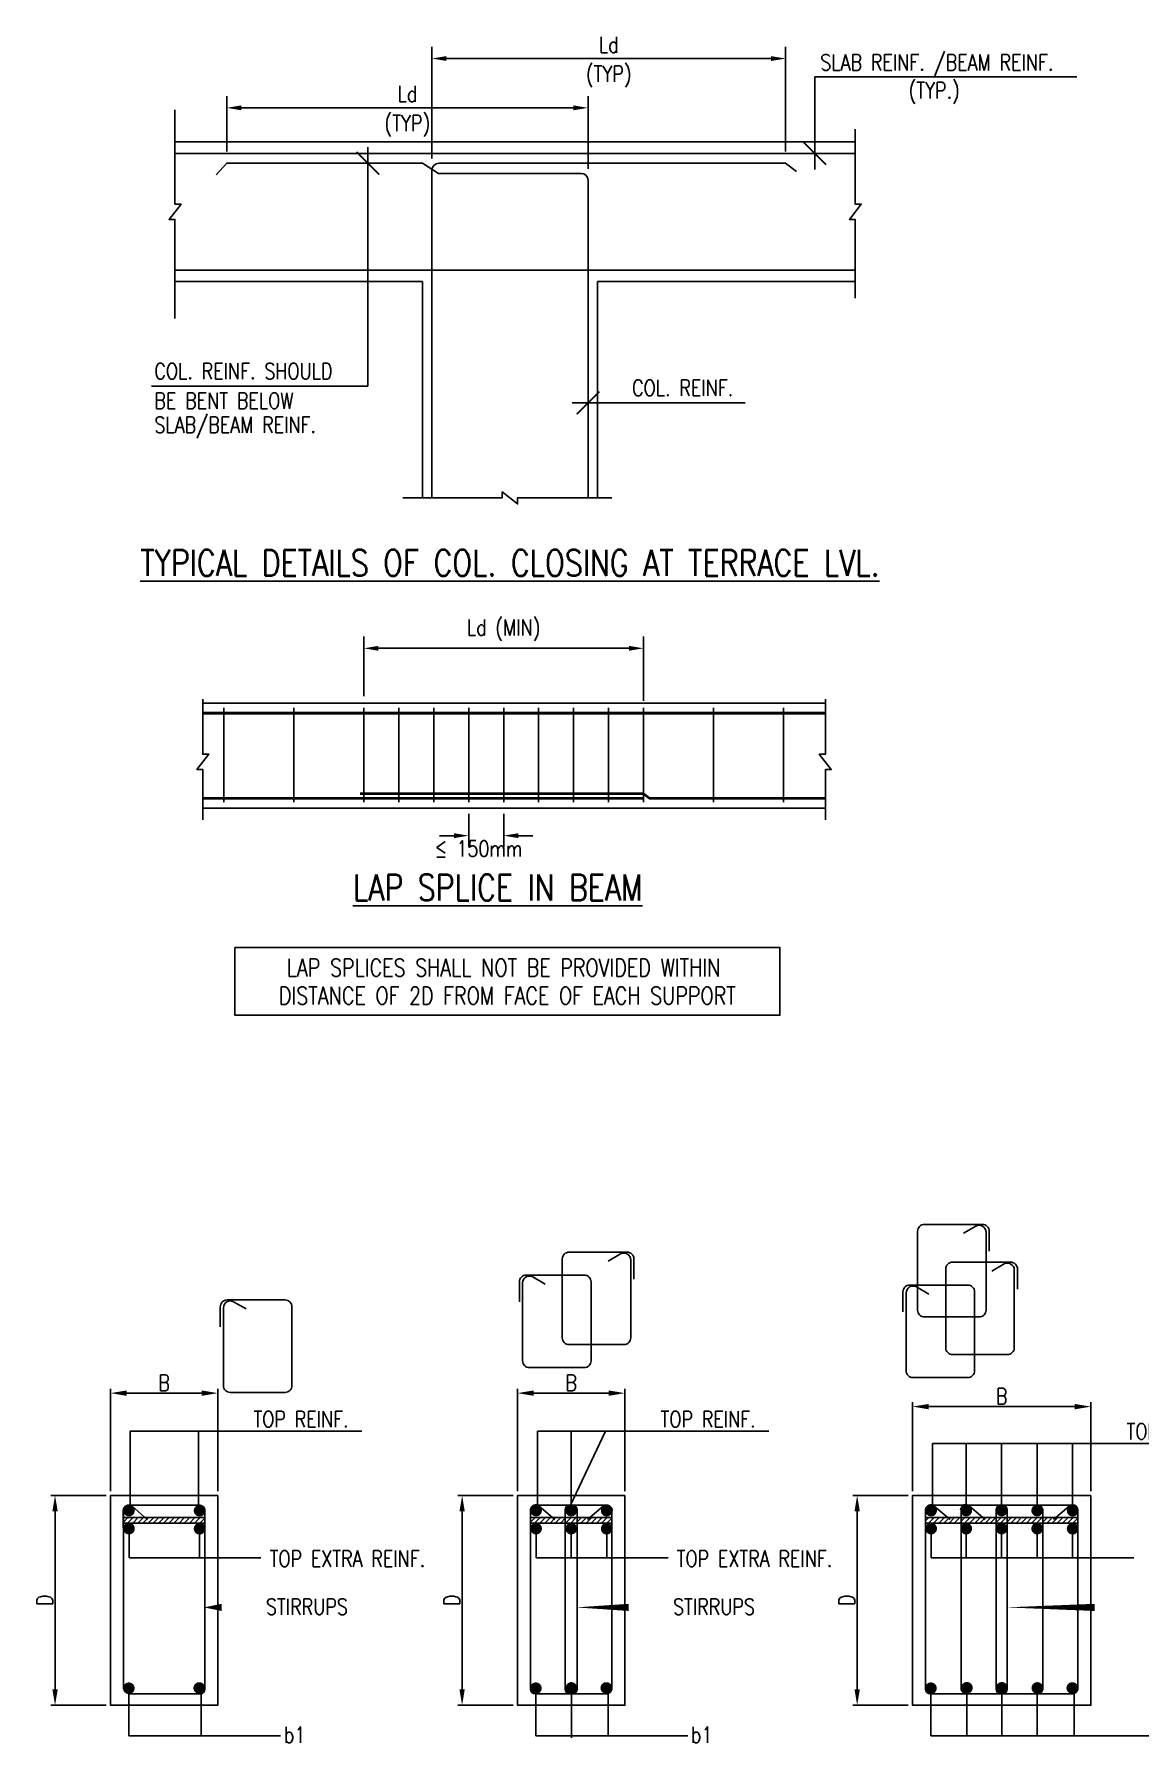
# Model space of a CAD drawing. Extents: x 324505 to 1272425, y -526289 to -156124.
# Drawn here: x 530288 to 549252, y -322271 to -292959 of the extents above; entities that cross this region are included whole.
import ezdxf
from ezdxf.enums import TextEntityAlignment as Align

# ---------------------------------------------------------------- set-up
doc = ezdxf.new("R2010")
doc.units = 0
doc.header["$LTSCALE"] = 500
doc.header["$MEASUREMENT"] = 0
doc.header["$PDMODE"] = 35
doc.header["$PDSIZE"] = -15
doc.layers.get('DEFPOINTS').update_dxf_attribs({"color": 4})
for name, color, linetype in [('BRAKE LINE', 8, 'Continuous'), ('DIM', 5, 'Continuous'), ('DIM1', 5, 'Continuous'), ('LINK', 2, 'Continuous'), ('MISC', 5, 'Continuous'), ('S-CONCRET LINE', 4, 'Continuous'), ('S-DIM-1', 5, 'Continuous'), ('S-REINFORCEMENT', 6, 'Continuous'), ('S-TEXT-1', 4, 'Continuous'), ('S-TITLE', 6, 'Continuous'), ('TEXT1', 2, 'Continuous')]:
    doc.layers.add(name, color=color, linetype=linetype)
doc.styles.add('ROMANS', font='simplex.shx', dxfattribs={"width": 0.8, "height": 275, "bigfont": 'bigfont.shx'})
doc.styles.add('ROMENT', font='simplex.shx', dxfattribs={"bigfont": 'bigfont.shx'})
doc.dimstyles.new('Copy of INT2TIMES', dxfattribs={"dimtxt": 300, "dimasz": 275, "dimexe": 75, "dimexo": 75, "dimgap": 40, "dimtad": 1, "dimdec": 0, "dimlfac": 0.5, "dimrnd": 5, "dimzin": 0, "dimdsep": 46, "dimtxsty": 'ROMANS', "dimcen": -1, "dimclrd": 5, "dimclre": 5, "dimclrt": 4, "dimadec": 0, "dimazin": 0, "dimtfac": 1, "dimtdec": 0, "dimtix": 1, "dimtofl": 0, "dimtmove": 2, "dimatfit": 3, "dimfxl": 0, "dimtolj": 1, "dimtzin": 0, "dimarcsym": 0})
doc.dimstyles.new('dim100', dxfattribs={"dimtxt": 250, "dimasz": 250, "dimexe": 200, "dimexo": 200, "dimgap": 100, "dimtad": 1, "dimdec": 0, "dimzin": 0, "dimdsep": 46, "dimtxsty": 'ROMANS', "dimcen": 0, "dimclrd": 5, "dimclre": 5, "dimclrt": 4, "dimadec": 0, "dimazin": 0, "dimtfac": 1, "dimtdec": 0, "dimtix": 1, "dimtofl": 0, "dimtmove": 2, "dimatfit": 3, "dimfxl": 0, "dimtolj": 1, "dimtzin": 0, "dimlwd": -1, "dimlwe": -1, "dimarcsym": 0})
doc.dimstyles.new('dim25', dxfattribs={"dimtxt": 250, "dimasz": 250, "dimexe": 200, "dimexo": 200, "dimgap": 100, "dimtad": 1, "dimdec": 0, "dimlfac": 0.25, "dimzin": 0, "dimdsep": 46, "dimtxsty": 'ROMANS', "dimcen": 0, "dimclrd": 5, "dimclre": 5, "dimclrt": 4, "dimadec": 0, "dimazin": 0, "dimtfac": 1, "dimtdec": 0, "dimtix": 1, "dimtofl": 0, "dimtmove": 2, "dimatfit": 3, "dimfxl": 0, "dimtolj": 1, "dimtzin": 0, "dimlwd": -1, "dimlwe": -1, "dimarcsym": 0})
doc.dimstyles.new('INT$7', dxfattribs={"dimtxt": 9, "dimasz": 8, "dimexe": 8, "dimexo": 3, "dimgap": 2, "dimtad": 1, "dimdec": 0, "dimzin": 0, "dimdsep": 46, "dimtxsty": 'ROMANS', "dimblk": 'DIMTICK', "dimcen": -0.25, "dimclrd": 5, "dimclre": 5, "dimclrt": 4, "dimadec": 0, "dimazin": 0, "dimtfac": 1, "dimtdec": 0, "dimtix": 1, "dimtofl": 0, "dimtmove": 2, "dimatfit": 3, "dimldrblk": 'DIMTICK', "dimfxl": 0, "dimtolj": 1, "dimtzin": 0, "dimarcsym": 0})

# ---------------------------------------------------------------- blocks, each defined once
blk = doc.blocks.new('*D35')
at = {"layer": 'DEFPOINTS', "color": 0}
for p in [(540740.7954857243, -303494.5167511656), (535940.7954857243, -304516.1545731329), (540740.7954857243, -304597.4345731331)]:
    blk.add_point(p, dxfattribs=at)
at = {"layer": 'S-DIM-1', "color": 5}
for p, q in [((535940.7954857243, -304316.1545731329), (535940.7954857243, -303294.5167511656)), ((540740.7954857243, -304397.4345731331), (540740.7954857243, -303294.5167511656)), ((536190.7954857243, -303494.5167511656), (540490.7954857243, -303494.5167511656))]:
    blk.add_line(p, q, dxfattribs=at)
for points in [[(536190.7954857243, -303452.8500844989), (536190.7954857243, -303536.1834178323), (535940.7954857243, -303494.5167511656)], [(540490.7954857243, -303536.1834178323), (540490.7954857243, -303452.8500844989), (540740.7954857243, -303494.5167511656)]]:
    blk.add_solid(points, dxfattribs=at)
at = {"layer": 'S-DIM-1', "color": 4, "insert": (538340.7954857243, -303184.9929416418), "char_height": 275, "attachment_point": 5, "style": 'ROMANS'}
blk.add_mtext('\\A1;{Ld (MIN)}', dxfattribs=at)
blk = doc.blocks.new('*D36')
at = {"layer": 'DEFPOINTS', "color": 0}
for p in [(537740.7954857234, -306132.7145731339), (538340.7954857253, -306132.7145731339), (538340.7954857253, -306708.824023116)]:
    blk.add_point(p, dxfattribs=at)
at = {"layer": 'S-DIM-1', "color": 5}
for p, q in [((537740.7954857234, -306332.7145731339), (537740.7954857234, -306908.824023116)), ((538340.7954857253, -306332.7145731339), (538340.7954857253, -306908.824023116)), ((537490.7954857234, -306708.824023116), (537240.7954857234, -306708.824023116)), ((538590.7954857253, -306708.824023116), (538840.7954857253, -306708.824023116))]:
    blk.add_line(p, q, dxfattribs=at)
for points in [[(537490.7954857234, -306750.4906897827), (537490.7954857234, -306667.1573564493), (537740.7954857234, -306708.824023116)], [(538590.7954857253, -306667.1573564493), (538590.7954857253, -306750.4906897827), (538340.7954857253, -306708.824023116)]]:
    blk.add_solid(points, dxfattribs=at)
at = {"layer": 'S-DIM-1', "color": 4, "insert": (537833.7195559429, -306931.3005414648), "char_height": 275, "attachment_point": 5, "style": 'ROMANS'}
blk.add_mtext('\\A1; {\\H1.0833x;≤\\H0.9231x; 150mm}', dxfattribs=at)
blk = doc.blocks.new('DIMTICK')
for p, q in [((-1, 0), (1, 0)), ((0, 1), (0, -1))]:
    blk.add_line(p, q)
at = {"color": 2, "const_width": 0.1}
blk.add_lwpolyline([(0.7071067811865461, 0.7071067811865461), (-0.7071067811865479, -0.7071067811865461)], dxfattribs=at)
blk = doc.blocks.new('*D131')
at = {"layer": 'DEFPOINTS', "color": 0}
for p in [(533590.7582606537, -294222.8071814293), (533590.7582606537, -295174.7924161853), (539788.3841491969, -295467.3704817162)]:
    blk.add_point(p, dxfattribs=at)
at = {"layer": 'DIM', "color": 5}
for p, q in [((533590.7582606537, -294974.7924161853), (533590.7582606537, -294022.8071814293)), ((539538.3841491969, -294222.8071814293), (533840.7582606537, -294222.8071814293)), ((539788.3841491969, -295267.3704817162), (539788.3841491969, -294022.8071814293))]:
    blk.add_line(p, q, dxfattribs=at)
for points in [[(533840.7582606537, -294181.1405147626), (533840.7582606537, -294264.473848096), (533590.7582606537, -294222.8071814293)], [(539538.3841491969, -294264.473848096), (539538.3841491969, -294181.1405147626), (539788.3841491969, -294222.8071814293)]]:
    blk.add_solid(points, dxfattribs=at)
at = {"layer": 'DIM', "color": 4, "char_height": 275, "attachment_point": 5, "style": 'ROMANS'}
for s, insert in [('\\A1;Ld', (536689.5712049253, -293985.3071814293)), ('(TYP)', (536689.5712049253, -294532.3309909531))]:
    blk.add_mtext(s, dxfattribs=dict(at, insert=insert))
blk = doc.blocks.new('*D132')
at = {"layer": 'DEFPOINTS', "color": 0}
for p in [(543177.4784136064, -293377.3071814293), (537108.3841491969, -295294.7924161853), (543177.4784136064, -295174.7924161853)]:
    blk.add_point(p, dxfattribs=at)
at = {"layer": 'DIM', "color": 5}
for p, q in [((537108.3841491969, -295094.7924161853), (537108.3841491969, -293177.3071814293)), ((537358.3841491969, -293377.3071814293), (542927.4784136064, -293377.3071814293)), ((543177.4784136064, -294974.7924161853), (543177.4784136064, -293177.3071814293))]:
    blk.add_line(p, q, dxfattribs=at)
for points in [[(537358.3841491969, -293335.6405147626), (537358.3841491969, -293418.973848096), (537108.3841491969, -293377.3071814293)], [(542927.4784136064, -293418.973848096), (542927.4784136064, -293335.6405147626), (543177.4784136064, -293377.3071814293)]]:
    blk.add_solid(points, dxfattribs=at)
at = {"layer": 'DIM', "color": 4, "char_height": 275, "attachment_point": 5, "style": 'ROMANS'}
for s, insert in [('\\A1;Ld', (540142.9312814017, -293139.8071814293)), ('(TYP)', (540142.9312814017, -293686.8309909531))]:
    blk.add_mtext(s, dxfattribs=dict(at, insert=insert))
blk = doc.blocks.new('*D161')
at = {"layer": 'DEFPOINTS', "color": 0}
for p in [(533437.3253131502, -316272.2625779252), (531597.3253131474, -318026.6643532792), (533437.3253131502, -318026.6643532792)]:
    blk.add_point(p, dxfattribs=at)
at = {"layer": 'DIM', "color": 5, "lineweight": -2, "ltscale": 2}
for p, q in [((531597.3253131474, -317951.6643532792), (531597.3253131474, -316197.2625779252)), ((533437.3253131502, -317951.6643532792), (533437.3253131502, -316197.2625779252)), ((531872.3253131474, -316272.2625779252), (533162.3253131502, -316272.2625779252))]:
    blk.add_line(p, q, dxfattribs=at)
at = {"layer": 'DIM', "color": 5}
for points in [[(531872.3253131474, -316226.4292445919), (531872.3253131474, -316318.0959112585), (531597.3253131474, -316272.2625779252)], [(533162.3253131502, -316318.0959112585), (533162.3253131502, -316226.4292445919), (533437.3253131502, -316272.2625779252)]]:
    blk.add_solid(points, dxfattribs=at)
at = {"layer": 'DIM', "color": 4, "insert": (532517.3253131488, -316094.7625779252), "char_height": 275, "attachment_point": 5, "style": 'ROMANS'}
blk.add_mtext('\\A1;B', dxfattribs=at)
blk = doc.blocks.new('*D162')
at = {"layer": 'DEFPOINTS', "color": 0}
for p in [(530646.2383957014, -318026.6643532792), (531597.3253131474, -318026.6643532792), (531597.3253131474, -321626.6643532792)]:
    blk.add_point(p, dxfattribs=at)
at = {"layer": 'DIM', "color": 5, "lineweight": -2, "ltscale": 2}
for p, q in [((531522.3253131474, -318026.6643532792), (530571.2383957014, -318026.6643532792)), ((530646.2383957014, -321351.6643532792), (530646.2383957014, -318301.6643532792)), ((531522.3253131474, -321626.6643532792), (530571.2383957014, -321626.6643532792))]:
    blk.add_line(p, q, dxfattribs=at)
at = {"layer": 'DIM', "color": 5}
for points in [[(530692.0717290348, -318301.6643532792), (530600.405062368, -318301.6643532792), (530646.2383957014, -318026.6643532792)], [(530600.405062368, -321351.6643532792), (530692.0717290348, -321351.6643532792), (530646.2383957014, -321626.6643532792)]]:
    blk.add_solid(points, dxfattribs=at)
at = {"layer": 'DIM', "color": 4, "insert": (530468.7383957014, -319826.6643532792), "char_height": 275, "attachment_point": 5, "rotation": 90, "style": 'ROMANS'}
blk.add_mtext('\\A1;D', dxfattribs=at)
blk = doc.blocks.new('*D1070')
at = {"layer": 'DEFPOINTS', "color": 0}
for p in [(540419.3381118969, -316272.2625779252), (538579.3381118941, -318026.6643532792), (540419.3381118969, -318026.6643532792)]:
    blk.add_point(p, dxfattribs=at)
at = {"layer": 'DIM', "color": 5, "lineweight": -2, "ltscale": 2}
for p, q in [((538579.3381118941, -317951.6643532792), (538579.3381118941, -316197.2625779252)), ((540419.3381118969, -317951.6643532792), (540419.3381118969, -316197.2625779252)), ((538854.3381118941, -316272.2625779252), (540144.3381118969, -316272.2625779252))]:
    blk.add_line(p, q, dxfattribs=at)
at = {"layer": 'DIM', "color": 5}
for points in [[(538854.3381118941, -316226.4292445919), (538854.3381118941, -316318.0959112585), (538579.3381118941, -316272.2625779252)], [(540144.3381118969, -316318.0959112585), (540144.3381118969, -316226.4292445919), (540419.3381118969, -316272.2625779252)]]:
    blk.add_solid(points, dxfattribs=at)
at = {"layer": 'DIM', "color": 4, "insert": (539499.3381118955, -316094.7625779252), "char_height": 275, "attachment_point": 5, "style": 'ROMANS'}
blk.add_mtext('\\A1;B', dxfattribs=at)
blk = doc.blocks.new('*D1071')
at = {"layer": 'DEFPOINTS', "color": 0}
for p in [(537628.2511944481, -318026.6643532792), (538579.3381118941, -318026.6643532792), (538579.3381118941, -321626.6643532792)]:
    blk.add_point(p, dxfattribs=at)
at = {"layer": 'DIM', "color": 5, "lineweight": -2, "ltscale": 2}
for p, q in [((538504.3381118941, -318026.6643532792), (537553.2511944481, -318026.6643532792)), ((537628.2511944481, -321351.6643532792), (537628.2511944481, -318301.6643532792)), ((538504.3381118941, -321626.6643532792), (537553.2511944481, -321626.6643532792))]:
    blk.add_line(p, q, dxfattribs=at)
at = {"layer": 'DIM', "color": 5}
for points in [[(537674.0845277815, -318301.6643532792), (537582.4178611147, -318301.6643532792), (537628.2511944481, -318026.6643532792)], [(537582.4178611147, -321351.6643532792), (537674.0845277815, -321351.6643532792), (537628.2511944481, -321626.6643532792)]]:
    blk.add_solid(points, dxfattribs=at)
at = {"layer": 'DIM', "color": 4, "insert": (537450.7511944481, -319826.6643532792), "char_height": 275, "attachment_point": 5, "rotation": 90, "style": 'ROMANS'}
blk.add_mtext('\\A1;D', dxfattribs=at)
blk = doc.blocks.new('*D1072')
at = {"layer": 'DEFPOINTS', "color": 0}
for p in [(548411.6876473988, -316503.3768028106), (545354.8011090735, -318026.6643532792), (548411.6876473988, -318026.6643532792)]:
    blk.add_point(p, dxfattribs=at)
at = {"layer": 'DIM', "color": 5, "lineweight": -2, "ltscale": 2}
for p, q in [((545354.8011090735, -317951.6643532792), (545354.8011090735, -316428.3768028106)), ((545629.8011090735, -316503.3768028106), (548136.6876473988, -316503.3768028106)), ((548411.6876473988, -317951.6643532792), (548411.6876473988, -316428.3768028106))]:
    blk.add_line(p, q, dxfattribs=at)
at = {"layer": 'DIM', "color": 5}
for points in [[(545629.8011090735, -316457.5434694773), (545629.8011090735, -316549.210136144), (545354.8011090735, -316503.3768028106)], [(548136.6876473988, -316549.210136144), (548136.6876473988, -316457.5434694773), (548411.6876473988, -316503.3768028106)]]:
    blk.add_solid(points, dxfattribs=at)
at = {"layer": 'DIM', "color": 4, "insert": (546883.2443782361, -316325.8768028106), "char_height": 275, "attachment_point": 5, "style": 'ROMANS'}
blk.add_mtext('\\A1;B', dxfattribs=at)
blk = doc.blocks.new('*D1073')
at = {"layer": 'DEFPOINTS', "color": 0}
for p in [(544403.7141916275, -318026.6643532792), (545354.8011090735, -318026.6643532792), (545354.8011090735, -321626.6643532792)]:
    blk.add_point(p, dxfattribs=at)
at = {"layer": 'DIM', "color": 5, "lineweight": -2, "ltscale": 2}
for p, q in [((545279.8011090735, -318026.6643532792), (544328.7141916275, -318026.6643532792)), ((544403.7141916275, -321351.6643532792), (544403.7141916275, -318301.6643532792)), ((545279.8011090735, -321626.6643532792), (544328.7141916275, -321626.6643532792))]:
    blk.add_line(p, q, dxfattribs=at)
at = {"layer": 'DIM', "color": 5}
for points in [[(544449.5475249608, -318301.6643532792), (544357.8808582941, -318301.6643532792), (544403.7141916275, -318026.6643532792)], [(544357.8808582941, -321351.6643532792), (544449.5475249608, -321351.6643532792), (544403.7141916275, -321626.6643532792)]]:
    blk.add_solid(points, dxfattribs=at)
at = {"layer": 'DIM', "color": 4, "insert": (544226.2141916275, -319826.6643532792), "char_height": 275, "attachment_point": 5, "rotation": 90, "style": 'ROMANS'}
blk.add_mtext('\\A1;D', dxfattribs=at)

msp = doc.modelspace()

# ---------------------------------------------------------------- hatches: boundary and pattern name
h = msp.add_hatch()
h.set_pattern_fill('ANSI31', color=256, scale=500, style=0)
h.set_pattern_definition([(45, (-34489.67468685075, -191830.0303216114), (-44.19417382415921, 44.19417382415922), [])])
h.paths.add_polyline_path([(533215.0172174901, -318504.1637823161), (531819.6334088093, -318504.1637823161), (531819.6334088093, -318407.9297173794), (533215.0172174901, -318407.9297173794)])
h = msp.add_hatch()
h.set_pattern_fill('ANSI31', color=256, scale=500, style=0)
h.set_pattern_definition([(45, (-27507.66188810405, -191830.0303216114), (-44.19417382415921, 44.19417382415922), [])])
h.paths.add_polyline_path([(540197.0300162368, -318504.1637823161), (538801.646207556, -318504.1637823161), (538801.646207556, -318407.9297173794), (540197.0300162368, -318407.9297173794)])
h = msp.add_hatch()
h.set_pattern_fill('ANSI31', color=256, scale=500, style=0)
h.set_pattern_definition([(45, (-19515.31235260214, -191830.0303216114), (-44.19417382415921, 44.19417382415922), [])])
h.paths.add_polyline_path([(548189.3795517387, -318504.1637823161), (545577.1092047362, -318504.1637823161), (545577.1092047362, -318407.9297173794), (548189.3795517387, -318407.9297173794)])

# ---------------------------------------------------------------- linework, layer by layer
for points in [[(531819.6334088093, -318504.1637823161), (533215.0172174901, -318504.1637823161), (533215.0172174901, -318407.9297173794), (531819.6334088093, -318407.9297173794)], [(538801.646207556, -318504.1637823161), (540197.0300162368, -318504.1637823161), (540197.0300162368, -318407.9297173794), (538801.646207556, -318407.9297173794)], [(545577.1092047354, -318504.1637823161), (548189.3795517387, -318504.1637823161), (548189.3795517387, -318407.9297173794), (545577.1092047354, -318407.9297173794)]]:
    msp.add_lwpolyline(points, close=True)
at = {"layer": 'BRAKE LINE', "ltscale": 2}
for points in [[(532700.9360703569, -294257.9748506343), (532700.9360703569, -295873.9811561636), (532807.2951063564, -295873.9811561636), (532602.7584072765, -296136.0688525454), (532700.9360703569, -296136.0688525454), (532700.9360703569, -297839.3768192732)], [(544368.5119902542, -294591.4748506343), (544368.5119902542, -295873.9811561636), (544474.8710262537, -295873.9811561636), (544270.3343271766, -296136.0688525454), (544368.5119902542, -296136.0688525454), (544368.5119902542, -297486.3768192732)], [(540195.4343029162, -300910.9638680952), (538579.4279973874, -300910.9638680952), (538579.4279973874, -301017.3229040962), (538317.3403010065, -300812.7862050172), (538317.3403010065, -300910.9638680952), (536614.0323342778, -300910.9638680952)]]:
    msp.add_lwpolyline(points, dxfattribs=at)
at = {"layer": 'DEFPOINTS', "color": 0, "linetype": 'ByBlock'}
msp.add_point((536748.3841491969, -295165.0250043535), dxfattribs=at)
at = {"layer": 'DIM'}
for p, q in [((531937.3623027254, -316925.6883590774), (535906.5388212588, -316925.6883590774)), ((538919.3751014721, -316925.6883590774), (542888.5516200055, -316925.6883590774)), ((545694.8380986515, -317133.8859172962), (550880.9011555074, -317133.8859172962))]:
    msp.add_line(p, q, dxfattribs=at)
at = {"layer": 'DIM', "ltscale": 2}
for p, q in [((531914.7553713901, -318596.3651226734), (531914.7553713901, -319095.6643532783)), ((533125.4043521269, -318598.4424056232), (533125.4043521269, -319097.7416362281)), ((538896.7681701368, -318596.3651226734), (538896.7681701368, -319095.6643532783)), ((539499.338111896, -318596.3651226734), (539499.338111896, -319095.6643532783)), ((540107.4171508736, -318598.4424056232), (540107.4171508736, -319097.7416362281)), ((545672.2311673162, -318596.3651226734), (545672.2311673162, -319095.6643532783)), ((546274.8011090735, -318596.3651226734), (546274.8011090735, -319095.6643532783)), ((546881.4054982865, -318595.2878825446), (546881.4054982865, -319094.5871131495)), ((547491.6876473979, -318596.3651226734), (547491.6876473979, -319095.6643532783)), ((548099.7666863755, -318598.4424056232), (548099.7666863755, -319097.7416362281)), ((531914.7553713901, -319095.6643532783), (534177.3793987434, -319095.6643532783)), ((538896.7681701368, -319095.6643532783), (541159.3921974901, -319095.6643532783)), ((545672.2311673162, -319095.6643532783), (549151.741732992, -319095.6643532783)), ((531911.0748880489, -321284.6156135572), (531911.0748880489, -322149.1856044334)), ((538893.0876867956, -321284.6156135572), (538893.0876867956, -322149.1856044334)), ((545668.550683975, -321284.6156135572), (545668.550683975, -322149.1856044334)), ((531911.0748880489, -322149.1856044334), (534515.3253131474, -322149.1856044334)), ((538893.0876867956, -322149.1856044334), (541497.3381118941, -322149.1856044334)), ((545668.550683975, -322149.1856044334), (549489.687647396, -322149.1856044334))]:
    msp.add_line(p, q, dxfattribs=at)
at = {"layer": 'DIM', "ltscale": 2, "flags": 128}
for points in [[(534201.4533121444, -319947.5576537602, 0, 0, 0), (533199.6757397561, -319947.5576537602, 0, 122.425344, 0), (533505.5359987451, -319947.5576537602, 0, 0, 0)], [(541183.4661108911, -319947.5576537602, 0, 0, 0), (539580.0303794151, -319947.5576537602, 0, 122.425344, 0), (540487.5487974918, -319947.5576537602, 0, 0, 0)], [(549175.815646393, -319947.5576537602, 0, 0, 0), (546955.569702926, -319947.5576537602, 0, 122.425344, 0), (548479.8983329937, -319947.5576537602, 0, 0, 0)]]:
    msp.add_lwpolyline(points, format="xyseb", dxfattribs=at)
at = {"layer": 'DIM1'}
for p, q in [((531937.3623027254, -318196.2308175581), (531937.3623027254, -316925.6883590774)), ((533107.5131823823, -318196.2308175581), (533107.5131823823, -316925.6883590774)), ((538919.3751014721, -318196.2308175581), (538919.3751014721, -316925.6883590774)), ((539487.8678220414, -318196.2308175581), (540089.525981129, -316925.6883590774)), ((539499.3381118964, -318286.3861806312), (539499.3381118964, -316925.6883590774)), ((545694.8380986515, -318196.2308175581), (545694.8380986515, -317133.8859172962)), ((546274.8011090739, -318286.3861806312), (546274.8011090739, -317133.8859172962)), ((546881.405498287, -318285.3089405024), (546881.405498287, -317132.8086771676)), ((547491.6876473983, -318286.3861806312), (547491.6876473983, -317133.8859172962)), ((548099.766686376, -318288.4634635815), (548099.766686376, -317135.9632002465)), ((533151.4351979953, -321284.6156135572), (533151.4351979953, -322149.1856044334)), ((539501.4044564773, -321323.0246680056), (539501.4044564773, -322187.5946588817)), ((540133.447996742, -321284.6156135572), (540133.447996742, -322149.1856044334)), ((546285.1044002025, -321327.4125671411), (546285.1044002025, -322149.1856044334)), ((546884.7823450855, -321328.3165182436), (546884.7823450855, -322149.1856044334)), ((547493.7539919792, -321323.0246680056), (547493.7539919792, -322149.1856044334)), ((548125.7975322439, -321284.6156135572), (548125.7975322439, -322149.1856044334))]:
    msp.add_line(p, q, dxfattribs=at)
at = {"layer": 'DIM1', "elevation": -1.908716920842185e-07}
msp.add_lwpolyline([(533730.5791933443, -308627.2501365385), (543080.3049103236, -308627.2501365385), (543080.3049103236, -309788.2330188766), (533730.5791933443, -309788.2330188766)], close=True, dxfattribs=at)
at = {"layer": 'LINK'}
for points in [[(546669.4922462838, -313838.3002579806), (546669.4922462838, -313494.3202579806, 0.4142135623734361), (546552.4922462838, -313377.3202579806), (545556.8222462838, -313377.3202579806, 0.4142135623734361), (545439.8222462838, -313494.3202579806), (545439.8222462838, -314846.8402579806, 0.4142135623734359), (545556.8222462838, -314963.8402579806), (546497.5022462837, -314963.8402579806, 0.4142135623734361), (546614.5022462837, -314846.8402579806), (546614.5022462837, -313510.3558339869, 0.5765163328043305), (546439.2560165103, -313408.8847705395), (546227.2322462837, -313530.5902579806)], [(540575.2974312397, -314314.5069485566), (540575.2974312397, -313970.5269485565, 0.4142135623734361), (540458.2974312397, -313853.5269485565), (539462.6274312397, -313853.5269485565, 0.4142135623734361), (539345.6274312397, -313970.5269485565), (539345.6274312397, -315323.0469485565, 0.4142135623734359), (539462.6274312397, -315440.0469485565), (540403.3074312396, -315440.0469485565, 0.4142135623734361), (540520.3074312396, -315323.0469485565), (540520.3074312396, -313986.5625245629, 0.5765163328043305), (540345.0612014662, -313885.0914611155), (540133.0374312396, -314006.7969485565)], [(547153.4421350805, -314486.0485706778), (547153.4421350805, -314142.0685706777, 0.4142135623734361), (547036.4421350805, -314025.0685706777), (546040.7721350804, -314025.0685706777, 0.4142135623734361), (545923.7721350804, -314142.0685706777), (545923.7721350804, -315494.5885706777, 0.4142135623734359), (546040.7721350804, -315611.5885706777), (546981.4521350804, -315611.5885706777, 0.4142135623734361), (547098.4521350804, -315494.5885706777), (547098.4521350804, -314158.1041466841, 0.5765163328043305), (546923.205905307, -314056.6330832366), (546711.1821350803, -314178.3385706777)], [(538610.86743124, -314707.6269485566), (538610.86743124, -314363.6469485566, -0.4142135623734361), (538727.86743124, -314246.6469485566), (539723.5374312401, -314246.6469485566, -0.4142135623734361), (539840.5374312401, -314363.6469485566), (539840.5374312401, -315716.1669485565, -0.4142135623734359), (539723.5374312401, -315833.1669485565), (538782.8574312401, -315833.1669485565, -0.4142135623734361), (538665.8574312401, -315716.1669485565), (538665.8574312401, -314379.6825245629, -0.5765163328043305), (538841.1036610135, -314278.2114611155), (539053.12743124, -314399.9169485565)], [(545189.0121350808, -314879.1685706777), (545189.0121350808, -314535.1885706778, -0.4142135623734361), (545306.0121350808, -314418.1885706778), (546301.6821350808, -314418.1885706778, -0.4142135623734361), (546418.6821350808, -314535.1885706778), (546418.6821350808, -315887.7085706777, -0.4142135623734359), (546301.6821350808, -316004.7085706777), (545361.0021350809, -316004.7085706777, -0.4142135623734361), (545244.0021350809, -315887.7085706777), (545244.0021350809, -314551.224146684, -0.5765163328043305), (545419.2483648543, -314449.7530832366), (545631.2721350808, -314571.4585706777)], [(533479.3038778588, -315134.9186005897), (533479.3038778588, -314790.9386005897, -0.4142135623734361), (533596.3038778588, -314673.9386005897), (534591.9738778588, -314673.9386005897, -0.4142135623734361), (534708.9738778588, -314790.9386005897), (534708.9738778588, -316143.4586005897, -0.4142135623734359), (534591.9738778588, -316260.4586005897), (533651.2938778589, -316260.4586005897, -0.4142135623734361), (533534.2938778589, -316143.4586005897), (533534.2938778589, -314806.9741765961, -0.5765163328043305), (533709.5401076323, -314705.5031131486), (533921.5638778589, -314827.2086005897)]]:
    msp.add_lwpolyline(points, format="xyb", dxfattribs=at)
at = {"layer": 'MISC', "elevation": -1.908716920842185e-07}
for points in [[(533178.8314860441, -304365.770128403), (533178.8314860441, -305312.1095067948), (533285.1905220455, -305312.1095067948), (533080.6538229656, -305574.1972031767), (533178.8314860441, -305574.1972031767), (533178.8314860441, -306436.2613862968)], [(543859.8794854047, -304365.770128403), (543859.8794854047, -305312.1095067948), (543753.5204494033, -305312.1095067948), (543958.0571484832, -305574.1972031767), (543859.8794854047, -305574.1972031767), (543859.8794854047, -306436.2613862968)]]:
    msp.add_lwpolyline(points, dxfattribs=at)
at = {"layer": 'S-CONCRET LINE', "color": 130, "linetype": 'Continuous'}
for p, q in [((544372.602676716, -294805.0250043535), (532705.0267568169, -294805.0250043535)), ((536948.3841491978, -297205.0250043545), (532705.0267568169, -297205.0250043545)), ((536948.3841491978, -297205.0250043545), (536948.3841491978, -300910.9638680952)), ((539948.3841491969, -297205.0250043545), (539948.3841491969, -300910.9638680952)), ((544372.602676716, -297205.0250043545), (539948.3841491969, -297205.0250043545))]:
    msp.add_line(p, q, dxfattribs=at)
at = {"layer": 'S-CONCRET LINE', "color": 130}
for p, q in [((533178.8314860441, -304437.4345731331, -1.908716920842185e-07), (543859.8794854047, -304437.4345731331, -1.908716920842185e-07)), ((533178.8314860441, -306237.4345731341, -1.908716920842185e-07), (543859.8794854047, -306237.4345731341, -1.908716920842185e-07))]:
    msp.add_line(p, q, dxfattribs=at)
for points in [[(533437.3253131502, -318026.6643532792), (531597.3253131474, -318026.6643532792), (531597.3253131474, -321626.6643532792), (533437.3253131502, -321626.6643532792)], [(540419.3381118969, -318026.6643532792), (538579.3381118941, -318026.6643532792), (538579.3381118941, -321626.6643532792), (540419.3381118969, -321626.6643532792)], [(548411.6876473988, -318026.6643532792), (545354.8011090735, -318026.6643532792), (545354.8011090735, -321626.6643532792), (548411.6876473988, -321626.6643532792)]]:
    msp.add_lwpolyline(points, close=True, dxfattribs=at)
at = {"layer": 'S-REINFORCEMENT', "linetype": 'Continuous'}
for p, q in [((544372.602676716, -295005.0250043545), (532705.0267568169, -295005.0250043545)), ((533590.7582606537, -295174.7924161853), (533411.7970304511, -295372.6043518821)), ((536948.3841491978, -295174.7924161853), (533590.7582606537, -295174.7924161853)), ((537224.9220010474, -295347.3704817162), (536948.3841491978, -295174.7924161853)), ((543177.4784136064, -295174.7924161853), (543365.5184595337, -295313.564656872)), ((544372.602676716, -297005.0250043535), (532705.0267568169, -297005.0250043535))]:
    msp.add_line(p, q, dxfattribs=at)
at = {"layer": 'S-REINFORCEMENT'}
for p, q in [((533540.7954857243, -304516.1545731329, -1.908716920842185e-07), (533540.7954857243, -306132.7145731339, -1.908716920842185e-07)), ((534740.7954857243, -304516.1545731329, -1.908716920842185e-07), (534740.7954857243, -306132.7145731339, -1.908716920842185e-07)), ((535940.7954857243, -304516.1545731329, -1.908716920842185e-07), (535940.7954857243, -306132.7145731339, -1.908716920842185e-07)), ((536540.7954857234, -304516.1545731329, -1.908716920842185e-07), (536540.7954857234, -306132.7145731339, -1.908716920842185e-07)), ((537140.7954857253, -304516.1545731329, -1.908716920842185e-07), (537140.7954857253, -306132.7145731339, -1.908716920842185e-07)), ((537740.7954857234, -304516.1545731329, -1.908716920842185e-07), (537740.7954857234, -306132.7145731339, -1.908716920842185e-07)), ((538340.7954857253, -304516.1545731329, -1.908716920842185e-07), (538340.7954857253, -306132.7145731339, -1.908716920842185e-07)), ((538940.7954857243, -304516.1545731329, -1.908716920842185e-07), (538940.7954857243, -306132.7145731339, -1.908716920842185e-07)), ((539540.7954857253, -304516.1545731329, -1.908716920842185e-07), (539540.7954857253, -306132.7145731339, -1.908716920842185e-07)), ((540140.7954857234, -304516.1545731329, -1.908716920842185e-07), (540140.7954857234, -306132.7145731339, -1.908716920842185e-07)), ((540740.7954857243, -304516.1545731329, -1.908716920842185e-07), (540740.7954857243, -306132.7145731339, -1.908716920842185e-07)), ((541940.7954857243, -304516.1545731329, -1.908716920842185e-07), (541940.7954857243, -306132.7145731339, -1.908716920842185e-07)), ((543140.7954857243, -304516.1545731329, -1.908716920842185e-07), (543140.7954857243, -306132.7145731339, -1.908716920842185e-07)), ((540740.7954857243, -305977.4345731331, -1.908716920842185e-07), (540840.0183641833, -306057.4345731331, -1.908716920842185e-07)), ((540740.7954857243, -305997.4345731331, -1.908716920842185e-07), (540840.0183641833, -306077.4345731331, -1.908716920842185e-07)), ((540840.0183641833, -306057.4345731331, -1.908716920842185e-07), (543859.8794854047, -306057.4345731331, -1.908716920842185e-07)), ((531819.6334088093, -318276.2308175581), (531819.6334088093, -321349.5524826812)), ((531899.6334088075, -318196.2308175581), (533135.0172174901, -318196.2308175581)), ((533215.0172174901, -318276.2308175581), (533215.0172174901, -321349.5524826812)), ((538801.646207556, -318276.2308175581), (538801.646207556, -321349.5524826812)), ((538881.6462075541, -318196.2308175581), (539515.3718571492, -318196.2308175581)), ((545577.1092047354, -318276.2308175581), (545577.1092047354, -321349.5524826812)), ((545657.1092047335, -318196.2308175581), (546890.91118066, -318196.2308175581)), ((531899.6334088075, -321429.5524826812), (533135.0172174901, -321429.5524826812)), ((538881.6462075541, -321429.5524826812), (539515.3718571492, -321429.5524826812)), ((545657.1092047335, -321429.5524826812), (546890.91118066, -321429.5524826812))]:
    msp.add_line(p, q, dxfattribs=at)
at = {"layer": 'S-REINFORCEMENT', "linetype": 'Continuous'}
for points in [[(543177.4784136064, -295174.7924161853), (537228.3841491969, -295174.7924161853, 0.4142135623730951), (537108.3841491969, -295294.7924161853), (537108.3841491969, -300910.9638680952)], [(537224.9220010474, -295347.3704817162), (539668.3841491969, -295347.3704817162, -0.4142135623730895), (539788.3841491969, -295467.3704817162), (539788.3841491969, -300910.9638680952)]]:
    msp.add_lwpolyline(points, format="xyb", dxfattribs=at)
at = {"layer": 'S-REINFORCEMENT', "elevation": -1.908716920842185e-07}
for points in [[(533178.8314860441, -304597.4345731331), (543859.8794854047, -304597.4345731331)], [(533178.8314860441, -304617.4345731331), (543859.8794854047, -304617.4345731331)], [(535877.435485724, -305977.4345731331), (540740.7954857243, -305977.4345731331)], [(535877.435485724, -305997.4345731331), (540740.7954857243, -305997.4345731331)], [(533178.8314860441, -306057.4345731331), (540740.7954857243, -306057.4345731331)], [(533178.8314860441, -306077.4345731331), (540740.7954857243, -306077.4345731331)], [(540840.0183641833, -306077.4345731331), (543859.8794854047, -306077.4345731331)]]:
    msp.add_lwpolyline(points, dxfattribs=at)
at = {"layer": 'S-REINFORCEMENT'}
for points in [[(531814.1334088092, -318582.3492719352), (531814.1334088092, -318284.2308175581, -0.5434592143355369), (531963.7408327229, -318204.2308175581), (532233.5818145826, -318445.4931804843)], [(538801.646207556, -318574.3492719352), (538801.646207556, -318276.2308175581, -0.6662606185275625), (538951.2536314697, -318213.6585502134), (539221.0946133294, -318437.4931804843)], [(540197.0300162361, -318574.349271935), (540197.0300162359, -318309.3879301941, 0.7190250963249156), (540047.4225923232, -318213.6585502134), (539777.5816104634, -318437.4931804843)], [(545577.1092047361, -318574.3492719352), (545577.1092047354, -318276.2308175581, -0.6662606185287839), (545726.716628649, -318213.6585502134), (545996.5576105088, -318437.4931804843)], [(546185.9167040791, -318574.3492719352), (546185.9167040794, -318275.278357419, -0.7500096743298926), (546329.2865704068, -318213.6585502134), (546599.1275522665, -318437.4931804843)], [(548189.3795517362, -318574.349271935), (548189.3795517359, -318275.7545874885, 0.6642935850525847), (548039.7721278232, -318213.6585502134), (547769.9311459635, -318437.4931804843)]]:
    msp.add_lwpolyline(points, format="xyb", dxfattribs=at)
at = {"layer": 'S-REINFORCEMENT', "linetype": 'Continuous', "const_width": 100}
for points in [[(531864.7553713901, -318286.3861806312, 1), (531964.7553713901, -318286.3861806312, 1)], [(533075.4043521269, -318288.4634635815, 1), (533175.4043521278, -318288.4634635815, 1)], [(538846.7681701368, -318286.3861806312, 1), (538946.7681701368, -318286.3861806312, 1)], [(539449.3381118964, -318286.3861806312, 1), (539549.3381118964, -318286.3861806312, 1)], [(540057.4171508736, -318288.4634635815, 1), (540157.4171508745, -318288.4634635815, 1)], [(545622.2311673162, -318286.3861806312, 1), (545722.2311673162, -318286.3861806312, 1)], [(546324.8011090739, -318286.3861806312, -1), (546224.8011090739, -318286.3861806312, -1)], [(546931.405498287, -318285.3089405024, -1), (546831.405498287, -318285.3089405024, -1)], [(547441.6876473983, -318286.3861806312, 1), (547541.6876473983, -318286.3861806312, 1)], [(548049.7666863755, -318288.4634635815, 1), (548149.7666863764, -318288.4634635815, 1)], [(531864.7553713901, -318596.3651226734, 1), (531964.7553713901, -318596.3651226734, 1)], [(533075.4043521269, -318598.4424056232, 1), (533175.4043521278, -318598.4424056232, 1)], [(538846.7681701368, -318596.3651226734, 1), (538946.7681701368, -318596.3651226734, 1)], [(539449.3381118964, -318596.3651226734, 1), (539549.3381118964, -318596.3651226734, 1)], [(540057.4171508736, -318598.4424056232, 1), (540157.4171508745, -318598.4424056232, 1)], [(545622.2311673162, -318596.3651226734, 1), (545722.2311673162, -318596.3651226734, 1)], [(546324.8011090739, -318596.3651226734, -1), (546224.8011090739, -318596.3651226734, -1)], [(546931.405498287, -318595.2878825446, -1), (546831.405498287, -318595.2878825446, -1)], [(547441.6876473983, -318596.3651226734, 1), (547541.6876473983, -318596.3651226734, 1)], [(548049.7666863755, -318598.4424056232, 1), (548149.7666863764, -318598.4424056232, 1)], [(531861.074888048, -321334.6156135572, 1), (531961.0748880489, -321334.6156135572, 1)], [(533069.4235667281, -321330.3388545581, 1), (533169.4235667281, -321330.3388545581, 1)], [(538843.0876867947, -321334.6156135572, 1), (538943.0876867956, -321334.6156135572, 1)], [(539451.7584205914, -321329.4349034556, 1), (539551.7584205923, -321329.4349034556, 1)], [(540051.4363654748, -321330.3388545581, 1), (540151.4363654748, -321330.3388545581, 1)], [(545618.550683974, -321334.6156135572, 1), (545718.550683975, -321334.6156135572, 1)], [(546235.104400202, -321327.4125671411, 1), (546335.104400203, -321327.4125671411, 1)], [(546834.782345085, -321328.3165182436, 1), (546934.782345086, -321328.3165182436, 1)], [(547444.1079560933, -321329.4349034556, 1), (547544.1079560942, -321329.4349034556, 1)], [(548043.7859009767, -321330.3388545581, 1), (548143.7859009767, -321330.3388545581, 1)]]:
    msp.add_lwpolyline(points, format="xyb", close=True, dxfattribs=at)
at = {"layer": 'S-REINFORCEMENT'}
for points in [[(539601.6094147345, -318275.7545874885, 0.414213562373095), (539521.6094147345, -318195.7545874885), (538887.8837651395, -318195.7545874885, 0.3622311716678349), (538801.646207557, -318275.7545874885), (538801.6462075551, -321349.0762526116, 0.3622311716683592), (538887.8837651395, -321429.0762526116), (539521.6094147345, -321429.0762526116, 0.414213562373095), (539601.6094147345, -321349.0762526116)], [(539397.0668090583, -318275.7545874885, -0.414213562373095), (539477.0668090583, -318195.7545874885), (540110.7924586533, -318195.7545874885, -0.3622311716678349), (540197.0300162359, -318275.7545874885), (540197.0300162378, -321349.0762526116, -0.3622311716683592), (540110.7924586533, -321429.0762526116), (539477.0668090583, -321429.0762526116, -0.414213562373095), (539397.0668090583, -321349.0762526116)], [(546977.1487382454, -318275.7545874885, 0.414213562373095), (546897.1487382454, -318195.7545874885), (545663.3467623189, -318195.7545874885, 0.3622311716678349), (545577.1092047363, -318275.7545874885), (545577.1092047344, -321349.0762526116, 0.3622311716683592), (545663.3467623189, -321429.0762526116), (546897.1487382454, -321429.0762526116, 0.414213562373095), (546977.1487382454, -321349.0762526116)], [(547585.9562375884, -318275.278357419, 0.414213562373095), (547505.9562375884, -318195.278357419), (546272.1542616619, -318195.278357419, 0.3622311716678349), (546185.9167040794, -318275.278357419), (546185.9167040775, -321348.6000225421, 0.3622311716683592), (546272.1542616619, -321428.6000225421), (547505.9562375884, -321428.6000225421, 0.414213562373095), (547585.9562375884, -321348.6000225421)], [(546789.3400182269, -318275.7545874885, -0.414213562373095), (546869.3400182269, -318195.7545874885), (548103.1419941534, -318195.7545874885, -0.3622311716678349), (548189.3795517359, -318275.7545874885), (548189.3795517378, -321349.0762526116, -0.3622311716683592), (548103.1419941534, -321429.0762526116), (546869.3400182269, -321429.0762526116, -0.414213562373095), (546789.3400182269, -321349.0762526116)]]:
    msp.add_lwpolyline(points, format="xyb", close=True, dxfattribs=at)
for centre, start, end in [((531899.6334088075, -318276.2308175581), 90, 180), ((533135.0172174901, -318276.2308175581), 0, 90), ((538881.6462075541, -318276.2308175581), 90, 180), ((539515.3718571492, -318276.2308175581), 0, 90), ((545657.1092047335, -318276.2308175581), 90, 180), ((546258.7673638212, -318276.2308175581), 90, 180), ((546865.3717530342, -318275.1535774293), 90, 180), ((546890.91118066, -318276.2308175581), 0, 90), ((533135.0172174901, -321349.5524826812), 270, 0), ((538881.6462075541, -321349.5524826812), 180, 270), ((545657.1092047335, -321349.5524826812), 180, 270)]:
    msp.add_arc(centre, 80, start, end, dxfattribs=at)

# ---------------------------------------------------------------- texts
at = {"layer": 'S-TEXT-1', "style": 'ROMENT', "width": 0.8}
for s, p in [('SLAB REINF. /BEAM REINF. ', (543772.3427732488, -293580.3734980735)), ('(TYP.)', (545287.1036390042, -294060.0914300491)), ('COL. REINF. SHOULD', (532350.6061402311, -298876.5699800092)), ('COL. REINF.', (540543.7698369914, -299164.5110391622)), ('BE BENT BELOW ', (532350.6061402311, -299384.4633716673)), ('SLAB/BEAM REINF.', (532350.6061402311, -299798.4663719304)), ('STIRRUPS', (534264.0007826767, -320073.9622890332)), ('STIRRUPS', (541246.0135814234, -320073.9622890332))]:
    msp.add_text(s, height=275, dxfattribs=at).set_placement(p)
at = {"layer": 'S-TEXT-1', "linetype": 'ByBlock', "style": 'ROMANS', "width": 0.8}
for s, p in [('TOP REINF.', (534865.6348456678, -316719.7452563716)), ('TOP REINF.', (541847.6476444145, -316719.7452563716)), ('TOP REINF.', (549839.9971799164, -316927.9428145905)), ('TOP EXTRA REINF.', (535661.4065808496, -319111.4467237711)), ('TOP EXTRA REINF.', (542643.4193795962, -319111.4467237711)), ('b1', (534756.0573135877, -322133.4032339415)), ('b1', (541738.0701123344, -322133.4032339415))]:
    msp.add_text(s, height=275, dxfattribs=at).set_placement(p, align=Align.MIDDLE)
at = {"layer": 'S-TITLE', "style": 'ROMANS', "width": 0.8}
for s, p in [('%%UTYPICAL DETAILS OF COL. CLOSING AT TERRACE LVL.', (538448.3841491969, -302028.9810346671)), ('%%ULAP SPLICE IN BEAM', (538239.5628893037, -307597.8585243566, -1.908716920842185e-07))]:
    msp.add_text(s, height=450, dxfattribs=at).set_placement(p, align=Align.MIDDLE_CENTER)
at = {"layer": 'TEXT1', "linetype": 'ByBlock', "style": 'ROMANS', "width": 0.8}
for s, p in [('LAP SPLICES SHALL NOT BE PROVIDED WITHIN', (538340.607955881, -308972.8295689436, -1.908716920842185e-07)), ('DISTANCE OF 2D FROM FACE OF EACH SUPPORT', (538405.0302743778, -309454.0879939209, -1.908716920842185e-07))]:
    msp.add_text(s, height=300, dxfattribs=at).set_placement(p, align=Align.MIDDLE)

# ---------------------------------------------------------------- dimensions: what is measured, and where the dimension line sits
at = {"layer": 'DIM'}
for base, p1, p2, picture, middle in [((543177.4784136064, -293377.3071814293), (537108.3841491969, -295294.7924161853), (543177.4784136064, -295174.7924161853), '*D132', (540142.9312814017, -293377.3071814293)), ((533590.7582606537, -294222.8071814293), (539788.3841491969, -295467.3704817162), (533590.7582606537, -295174.7924161853), '*D131', (536689.5712049253, -294222.8071814293))]:
    dim = msp.add_linear_dim(base=base, p1=p1, p2=p2, text='Ld\\X(TYP)', dimstyle='dim25', dxfattribs=at)
    dim.commit()
    dim.dimension.update_dxf_attribs({"geometry": picture, "text_midpoint": middle})
at = {"layer": 'DIM', "ltscale": 2}
for base, p1, p2, picture, middle in [((533437.3253131502, -316272.2625779252), (531597.3253131474, -318026.6643532792), (533437.3253131502, -318026.6643532792), '*D161', (532517.3253131488, -316094.7625779252)), ((540419.3381118969, -316272.2625779252), (538579.3381118941, -318026.6643532792), (540419.3381118969, -318026.6643532792), '*D1070', (539499.3381118955, -316094.7625779252)), ((548411.6876473988, -316503.3768028106), (545354.8011090735, -318026.6643532792), (548411.6876473988, -318026.6643532792), '*D1072', (546883.2443782361, -316325.8768028106))]:
    dim = msp.add_linear_dim(base=base, p1=p1, p2=p2, text='B', dimstyle='Copy of INT2TIMES', dxfattribs=at)
    dim.commit()
    dim.dimension.update_dxf_attribs({"geometry": picture, "text_midpoint": middle})
for base, p1, p2, picture, middle in [((530646.2383957014, -318026.6643532792), (531597.3253131474, -321626.6643532792), (531597.3253131474, -318026.6643532792), '*D162', (530468.7383957014, -319826.6643532792)), ((537628.2511944481, -318026.6643532792), (538579.3381118941, -321626.6643532792), (538579.3381118941, -318026.6643532792), '*D1071', (537450.7511944481, -319826.6643532792)), ((544403.7141916275, -318026.6643532792), (545354.8011090735, -321626.6643532792), (545354.8011090735, -318026.6643532792), '*D1073', (544226.2141916275, -319826.6643532792))]:
    dim = msp.add_linear_dim(base=base, p1=p1, p2=p2, angle=90, text='D', dimstyle='Copy of INT2TIMES', dxfattribs=at)
    dim.commit()
    dim.dimension.update_dxf_attribs({"geometry": picture, "text_midpoint": middle})
at = {"layer": 'S-DIM-1'}
dim = msp.add_linear_dim(base=(540740.7954857243, -303494.5167511656, -1.908716920842185e-07), p1=(535940.7954857243, -304516.1545731329, -1.908716920842185e-07), p2=(540740.7954857243, -304597.4345731331, -1.908716920842185e-07), text='{Ld (MIN)}', dimstyle='dim100', override={"dimtxsty": 'ROMANS', "dimarcsym": 1}, dxfattribs=at)
dim.commit()
dim.dimension.update_dxf_attribs({"geometry": '*D35', "text_midpoint": (538340.7954857243, -303184.9929416418, -1.908716920842185e-07)})
dim = msp.add_linear_dim(base=(538340.7954857253, -306708.824023116, -1.908716920842185e-07), p1=(537740.7954857234, -306132.7145731339, -1.908716920842185e-07), p2=(538340.7954857253, -306132.7145731339, -1.908716920842185e-07), text=' {\\H1.0833x;≤\\H0.9231x; 150mm}', dimstyle='dim100', override={"dimarcsym": 1}, dxfattribs=at)
dim.commit()
dim.dimension.update_dxf_attribs({"geometry": '*D36', "text_midpoint": (537833.7195559429, -306931.3005414648, -1.908716920842185e-07), "dimtype": 160})

# ---------------------------------------------------------------- leaders
at = {"layer": 'DIM'}
for points, override in [([(543676.2489708442, -295005.0250043545), (543676.2489708442, -293692.1770205313), (548168.9460777336, -293692.1770205313)], {"dimasz": 275, "dimgap": 2, "dimtad": 0, "dimfxl": 0.18}), ([(536011.6140651567, -295174.7924161853), (536011.6140651567, -299000.423357085), (532301.0434107598, -299000.423357085)], {"dimasz": 275, "dimtad": 0, "dimfxl": 0.18}), ([(539788.3841491969, -299284.0330443105), (542485.4479645187, -299284.0330443105)], {"dimasz": 275, "dimtad": 0, "dimfxl": 0.18})]:
    msp.add_leader(points, dimstyle='INT$7', override=override, dxfattribs=at)

doc.saveas('drawing.dxf')
